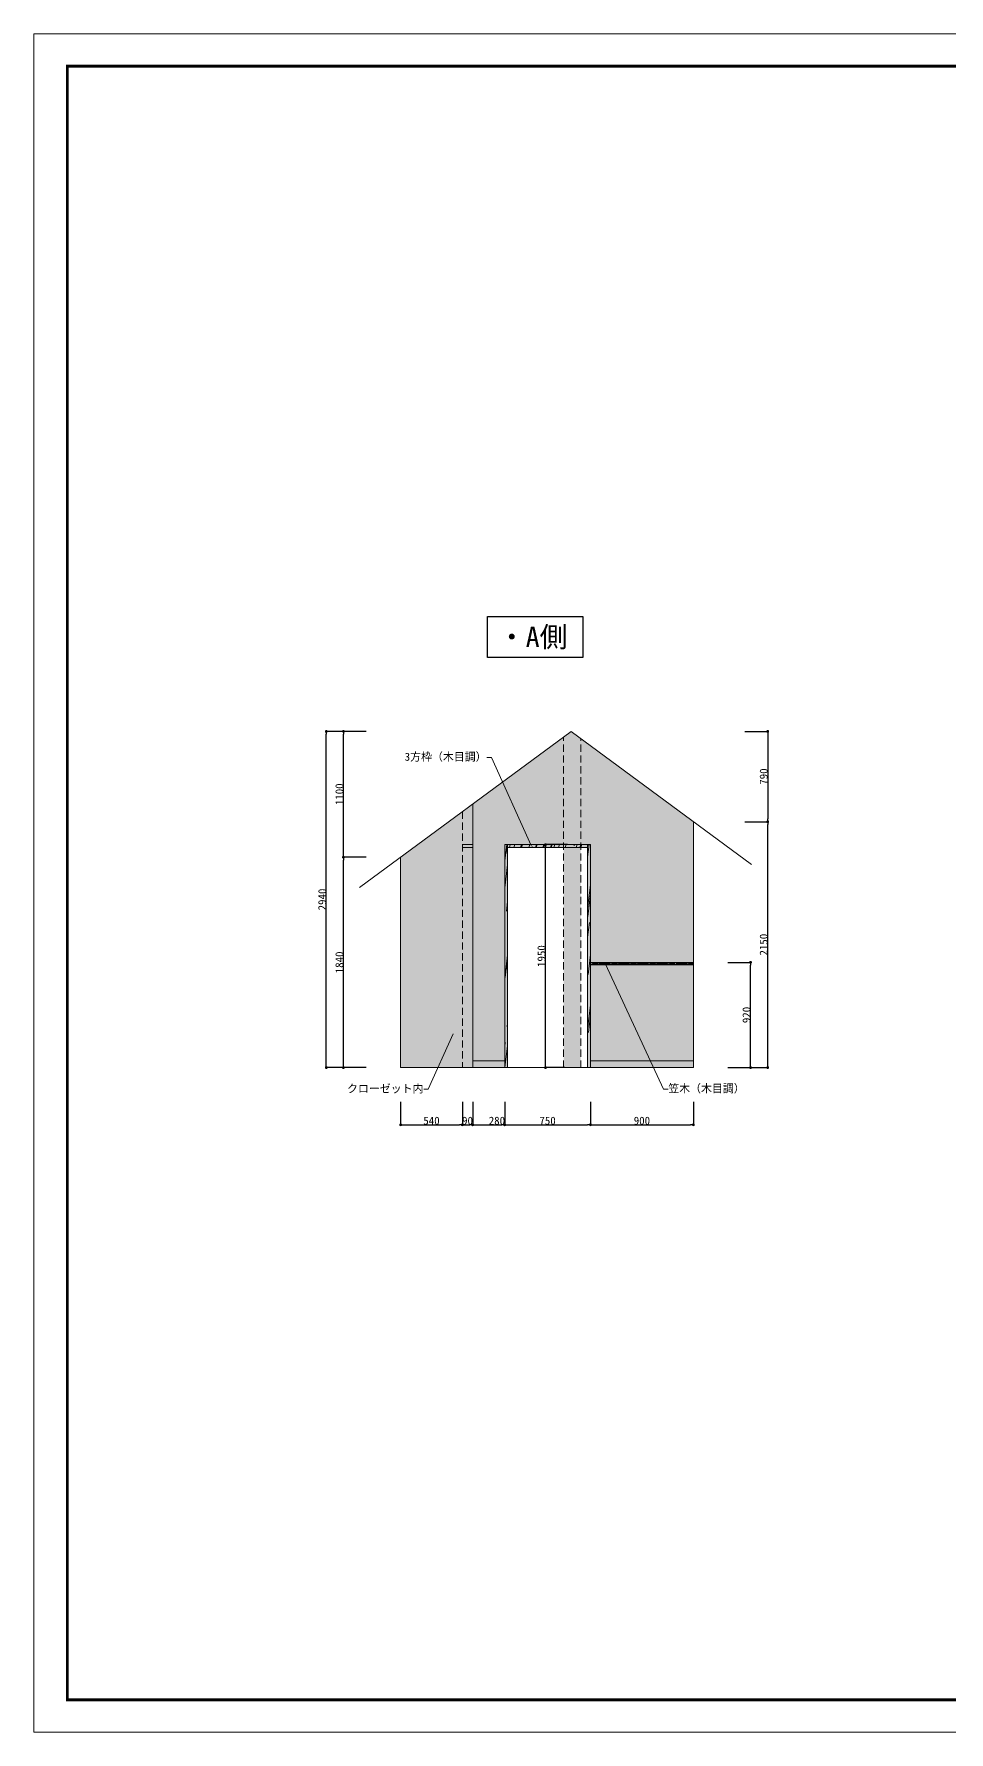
# Model space of a CAD drawing. Header units: millimetres. Extents: x 0 to 21037, y -32678 to 14850.
# Drawn here: x 0 to 8001, y -32678 to -17828 of the extents above; entities that cross this region are included whole.
import ezdxf
from ezdxf import colors
from ezdxf.entities.mleader import LeaderData, LeaderLine
from ezdxf.math import Vec2, Vec3

# ---------------------------------------------------------------- set-up
doc = ezdxf.new("R2010")
doc.units = ezdxf.units.MM
doc.linetypes.add('HIDDEN', pattern=[9.525, 6.35, -3.175])
doc.layers.get('0').update_dxf_attribs({"lineweight": 0})
for name, color, linetype, lineweight in [('002寸法', 7, 'Continuous', 0), ('01用紙枠', 7, 'Continuous', 5), ('展開', 7, 'Continuous', 9), ('展開建具用', 250, 'Continuous', 9)]:
    doc.layers.add(name, color=color, linetype=linetype, lineweight=lineweight)
doc.layers.add('文字', color=7, linetype='Continuous')
doc.styles.get("Standard").update_dxf_attribs({"font": 'MS Mincho.ttf'})
doc.styles.add('小岩', font='MS Mincho.ttf', dxfattribs={"height": 150})
doc.dimstyles.new('寸法', dxfattribs={"dimtxt": 70, "dimasz": 25, "dimexe": 1.5, "dimexo": 200, "dimtad": 1, "dimdec": 0, "dimtxsty": 'Standard', "dimblk": 'DOT', "dimcen": 2.5, "dimadec": 0, "dimazin": 0, "dimtfac": 1, "dimtdec": 0, "dimtmove": 0, "dimatfit": 3, "dimfxl": 200, "dimfxlon": 1, "dimarcsym": 0})

# ---------------------------------------------------------------- blocks, each defined once
blk = doc.blocks.new('_Dot')
at = {"color": 0, "linetype": 'ByBlock', "lineweight": -2}
blk.add_line((-0.5, 0), (-1, 0), dxfattribs=at)
at = {"color": 0, "linetype": 'ByBlock', "const_width": 0.5}
blk.add_lwpolyline([(-0.25, 0, 1), (0.25, 0, 1)], format="xyb", close=True, dxfattribs=at)
blk = doc.blocks.new('*D40')
at = {"layer": '002寸法', "color": 0, "lineweight": -2, "ltscale": 10, "transparency": 16777216}
for p, q in [((2906, -25027), (2705, -25027)), ((2706, -26842), (2706, -25052)), ((2906, -26867), (2705, -26867))]:
    blk.add_line(p, q, dxfattribs=at)
at = {"layer": 'Defpoints', "color": 0, "ltscale": 10, "transparency": 16777216}
for p in [(2706, -25027), (3206, -25027), (3206, -26867)]:
    blk.add_point(p, dxfattribs=at)
at = {"layer": '002寸法', "color": 0, "lineweight": -2, "ltscale": 10, "transparency": 16777216, "xscale": 25, "yscale": 25, "zscale": 25}
for p, rotation in [((2706, -25027), 90), ((2706, -26867), 270)]:
    blk.add_blockref('_Dot', p, dxfattribs=dict(at, rotation=rotation))
at = {"layer": '002寸法', "color": 0, "ltscale": 10, "transparency": 16777216, "insert": (2671, -25947), "char_height": 70, "attachment_point": 5, "rotation": 90}
blk.add_mtext('1840', dxfattribs=at)
blk = doc.blocks.new('*D41')
at = {"layer": '002寸法', "color": 0, "lineweight": -2, "ltscale": 10, "transparency": 16777216}
for p, q in [((2906, -23927), (2705, -23927)), ((2706, -25002), (2706, -23952)), ((2906, -25027), (2705, -25027))]:
    blk.add_line(p, q, dxfattribs=at)
at = {"layer": 'Defpoints', "color": 0, "ltscale": 10, "transparency": 16777216}
for p in [(2706, -23927), (4698, -23927), (3206, -25027)]:
    blk.add_point(p, dxfattribs=at)
at = {"layer": '002寸法', "color": 0, "lineweight": -2, "ltscale": 10, "transparency": 16777216, "xscale": 25, "yscale": 25, "zscale": 25}
for p, rotation in [((2706, -23927), 90), ((2706, -25027), 270)]:
    blk.add_blockref('_Dot', p, dxfattribs=dict(at, rotation=rotation))
at = {"layer": '002寸法', "color": 0, "ltscale": 10, "transparency": 16777216, "insert": (2671, -24477), "char_height": 70, "attachment_point": 5, "rotation": 90}
blk.add_mtext('1100', dxfattribs=at)
blk = doc.blocks.new('*D42')
at = {"layer": '002寸法', "color": 0, "lineweight": -2, "ltscale": 10, "transparency": 16777216}
for p, q in [((2756, -23927), (2555, -23927)), ((2556, -26842), (2556, -23952)), ((2756, -26867), (2555, -26867))]:
    blk.add_line(p, q, dxfattribs=at)
at = {"layer": 'Defpoints', "color": 0, "ltscale": 10, "transparency": 16777216}
for p in [(2556, -23927), (4698, -23927), (3206, -26867)]:
    blk.add_point(p, dxfattribs=at)
at = {"layer": '002寸法', "color": 0, "lineweight": -2, "ltscale": 10, "transparency": 16777216, "xscale": 25, "yscale": 25, "zscale": 25}
for p, rotation in [((2556, -23927), 90), ((2556, -26867), 270)]:
    blk.add_blockref('_Dot', p, dxfattribs=dict(at, rotation=rotation))
at = {"layer": '002寸法', "color": 0, "ltscale": 10, "transparency": 16777216, "insert": (2521, -25397), "char_height": 70, "attachment_point": 5, "rotation": 90}
blk.add_mtext('2940', dxfattribs=at)
blk = doc.blocks.new('*D59')
at = {"layer": '002寸法', "color": 0, "lineweight": -2, "ltscale": 10, "transparency": 16777216}
for p, q in [((3206, -27167), (3206, -27369)), ((3746, -27167), (3746, -27369)), ((3231, -27367), (3721, -27367))]:
    blk.add_line(p, q, dxfattribs=at)
at = {"layer": 'Defpoints', "color": 0, "ltscale": 10, "transparency": 16777216}
for p in [(3206, -26867), (3746, -26867), (3746, -27367)]:
    blk.add_point(p, dxfattribs=at)
at = {"layer": '002寸法', "color": 0, "lineweight": -2, "ltscale": 10, "transparency": 16777216, "xscale": 25, "yscale": 25, "zscale": 25, "rotation": 180}
blk.add_blockref('_Dot', (3206, -27367), dxfattribs=at)
at = {"layer": '002寸法', "color": 0, "lineweight": -2, "ltscale": 10, "transparency": 16777216, "xscale": 25, "yscale": 25, "zscale": 25}
blk.add_blockref('_Dot', (3746, -27367), dxfattribs=at)
at = {"layer": '002寸法', "color": 0, "ltscale": 10, "transparency": 16777216, "insert": (3476, -27332), "char_height": 70, "attachment_point": 5}
blk.add_mtext('540', dxfattribs=at)
blk = doc.blocks.new('*D60')
at = {"layer": '002寸法', "color": 0, "lineweight": -2, "ltscale": 10, "transparency": 16777216}
for p, q in [((3746, -27167), (3746, -27369)), ((3836, -27167), (3836, -27369)), ((3771, -27367), (3811, -27367))]:
    blk.add_line(p, q, dxfattribs=at)
at = {"layer": 'Defpoints', "color": 0, "ltscale": 10, "transparency": 16777216}
for p in [(3746, -26867), (3836, -26867), (3836, -27367)]:
    blk.add_point(p, dxfattribs=at)
at = {"layer": '002寸法', "color": 0, "lineweight": -2, "ltscale": 10, "transparency": 16777216, "xscale": 25, "yscale": 25, "zscale": 25, "rotation": 180}
blk.add_blockref('_Dot', (3746, -27367), dxfattribs=at)
at = {"layer": '002寸法', "color": 0, "lineweight": -2, "ltscale": 10, "transparency": 16777216, "xscale": 25, "yscale": 25, "zscale": 25}
blk.add_blockref('_Dot', (3836, -27367), dxfattribs=at)
at = {"layer": '002寸法', "color": 0, "ltscale": 10, "transparency": 16777216, "insert": (3791, -27332), "char_height": 70, "attachment_point": 5}
blk.add_mtext('90', dxfattribs=at)
blk = doc.blocks.new('*D61')
at = {"layer": '002寸法', "color": 0, "lineweight": -2, "ltscale": 10, "transparency": 16777216}
for p, q in [((3836, -27167), (3836, -27369)), ((4116, -27167), (4116, -27369)), ((3861, -27367), (4091, -27367))]:
    blk.add_line(p, q, dxfattribs=at)
at = {"layer": 'Defpoints', "color": 0, "ltscale": 10, "transparency": 16777216}
for p in [(3836, -26867), (4116, -26867), (4116, -27367)]:
    blk.add_point(p, dxfattribs=at)
at = {"layer": '002寸法', "color": 0, "lineweight": -2, "ltscale": 10, "transparency": 16777216, "xscale": 25, "yscale": 25, "zscale": 25, "rotation": 180}
blk.add_blockref('_Dot', (3836, -27367), dxfattribs=at)
at = {"layer": '002寸法', "color": 0, "lineweight": -2, "ltscale": 10, "transparency": 16777216, "xscale": 25, "yscale": 25, "zscale": 25}
blk.add_blockref('_Dot', (4116, -27367), dxfattribs=at)
at = {"layer": '002寸法', "color": 0, "ltscale": 10, "transparency": 16777216, "insert": (4048, -27332), "char_height": 70, "attachment_point": 5}
blk.add_mtext('280', dxfattribs=at)
blk = doc.blocks.new('*D62')
at = {"layer": '002寸法', "color": 0, "lineweight": -2, "ltscale": 10, "transparency": 16777216}
for p, q in [((4116, -27167), (4116, -27369)), ((4866, -27167), (4866, -27369)), ((4141, -27367), (4841, -27367))]:
    blk.add_line(p, q, dxfattribs=at)
at = {"layer": 'Defpoints', "color": 0, "ltscale": 10, "transparency": 16777216}
for p in [(4116, -26867), (4866, -26867), (4866, -27367)]:
    blk.add_point(p, dxfattribs=at)
at = {"layer": '002寸法', "color": 0, "lineweight": -2, "ltscale": 10, "transparency": 16777216, "xscale": 25, "yscale": 25, "zscale": 25, "rotation": 180}
blk.add_blockref('_Dot', (4116, -27367), dxfattribs=at)
at = {"layer": '002寸法', "color": 0, "lineweight": -2, "ltscale": 10, "transparency": 16777216, "xscale": 25, "yscale": 25, "zscale": 25}
blk.add_blockref('_Dot', (4866, -27367), dxfattribs=at)
at = {"layer": '002寸法', "color": 0, "ltscale": 10, "transparency": 16777216, "insert": (4491, -27332), "char_height": 70, "attachment_point": 5}
blk.add_mtext('750', dxfattribs=at)
blk = doc.blocks.new('*D63')
at = {"layer": '002寸法', "color": 0, "lineweight": -2, "ltscale": 10, "transparency": 16777216}
for p, q in [((4866, -27167), (4866, -27369)), ((5766, -27167), (5766, -27369)), ((4891, -27367), (5741, -27367))]:
    blk.add_line(p, q, dxfattribs=at)
at = {"layer": 'Defpoints', "color": 0, "ltscale": 10, "transparency": 16777216}
for p in [(4866, -26867), (5766, -26867), (5766, -27367)]:
    blk.add_point(p, dxfattribs=at)
at = {"layer": '002寸法', "color": 0, "lineweight": -2, "ltscale": 10, "transparency": 16777216, "xscale": 25, "yscale": 25, "zscale": 25, "rotation": 180}
blk.add_blockref('_Dot', (4866, -27367), dxfattribs=at)
at = {"layer": '002寸法', "color": 0, "lineweight": -2, "ltscale": 10, "transparency": 16777216, "xscale": 25, "yscale": 25, "zscale": 25}
blk.add_blockref('_Dot', (5766, -27367), dxfattribs=at)
at = {"layer": '002寸法', "color": 0, "ltscale": 10, "transparency": 16777216, "insert": (5316, -27332), "char_height": 70, "attachment_point": 5}
blk.add_mtext('900', dxfattribs=at)
blk = doc.blocks.new('*D64')
at = {"layer": '002寸法', "color": 0, "lineweight": -2, "ltscale": 10, "transparency": 16777216}
for p, q in [((6066, -25947), (6268, -25947)), ((6266, -26842), (6266, -25972)), ((6066, -26867), (6268, -26867))]:
    blk.add_line(p, q, dxfattribs=at)
at = {"layer": 'Defpoints', "color": 0, "ltscale": 10, "transparency": 16777216}
for p in [(5766, -25947), (6266, -25947), (5766, -26867)]:
    blk.add_point(p, dxfattribs=at)
at = {"layer": '002寸法', "color": 0, "lineweight": -2, "ltscale": 10, "transparency": 16777216, "xscale": 25, "yscale": 25, "zscale": 25}
for p, rotation in [((6266, -25947), 90), ((6266, -26867), 270)]:
    blk.add_blockref('_Dot', p, dxfattribs=dict(at, rotation=rotation))
at = {"layer": '002寸法', "color": 0, "ltscale": 10, "transparency": 16777216, "insert": (6231, -26407), "char_height": 70, "attachment_point": 5, "rotation": 90}
blk.add_mtext('920', dxfattribs=at)
blk = doc.blocks.new('*D65')
at = {"layer": '002寸法', "color": 0, "lineweight": -2, "ltscale": 10, "transparency": 16777216}
for p, q in [((6216, -24717), (6418, -24717)), ((6416, -26842), (6416, -24742)), ((6216, -26867), (6418, -26867))]:
    blk.add_line(p, q, dxfattribs=at)
at = {"layer": 'Defpoints', "color": 0, "ltscale": 10, "transparency": 16777216}
for p in [(5766, -24717), (6416, -24717), (5766, -26867)]:
    blk.add_point(p, dxfattribs=at)
at = {"layer": '002寸法', "color": 0, "lineweight": -2, "ltscale": 10, "transparency": 16777216, "xscale": 25, "yscale": 25, "zscale": 25}
for p, rotation in [((6416, -24717), 90), ((6416, -26867), 270)]:
    blk.add_blockref('_Dot', p, dxfattribs=dict(at, rotation=rotation))
at = {"layer": '002寸法', "color": 0, "ltscale": 10, "transparency": 16777216, "insert": (6381, -25792), "char_height": 70, "attachment_point": 5, "rotation": 90}
blk.add_mtext('2150', dxfattribs=at)
blk = doc.blocks.new('*D43')
at = {"layer": '002寸法', "color": 0, "lineweight": -2, "ltscale": 10, "transparency": 16777216}
for p, q in [((6216, -23927), (6418, -23927)), ((6416, -23952), (6416, -24692)), ((6216, -24717), (6418, -24717))]:
    blk.add_line(p, q, dxfattribs=at)
at = {"layer": 'Defpoints', "color": 0, "ltscale": 10, "transparency": 16777216}
for p in [(4698, -23927), (5766, -24717), (6416, -24717)]:
    blk.add_point(p, dxfattribs=at)
at = {"layer": '002寸法', "color": 0, "lineweight": -2, "ltscale": 10, "transparency": 16777216, "xscale": 25, "yscale": 25, "zscale": 25}
for p, rotation in [((6416, -23927), 90), ((6416, -24717), 270)]:
    blk.add_blockref('_Dot', p, dxfattribs=dict(at, rotation=rotation))
at = {"layer": '002寸法', "color": 0, "ltscale": 10, "transparency": 16777216, "insert": (6381, -24322), "char_height": 70, "attachment_point": 5, "rotation": 90}
blk.add_mtext('790', dxfattribs=at)
blk = doc.blocks.new('*D95')
at = {"layer": '002寸法', "color": 0, "lineweight": -2, "ltscale": 10, "transparency": 16777216}
for p, q in [((4666, -24917), (4472, -24917)), ((4473, -26842), (4473, -24942)), ((4641, -26867), (4472, -26867))]:
    blk.add_line(p, q, dxfattribs=at)
at = {"layer": 'Defpoints', "color": 0, "ltscale": 10, "transparency": 16777216}
for p in [(4473, -24917), (4866, -24917), (4841, -26867)]:
    blk.add_point(p, dxfattribs=at)
at = {"layer": '002寸法', "color": 0, "lineweight": -2, "ltscale": 10, "transparency": 16777216, "xscale": 25, "yscale": 25, "zscale": 25}
for p, rotation in [((4473, -24917), 90), ((4473, -26867), 270)]:
    blk.add_blockref('_Dot', p, dxfattribs=dict(at, rotation=rotation))
at = {"layer": '002寸法', "color": 0, "ltscale": 10, "transparency": 16777216, "insert": (4438, -25892), "char_height": 70, "attachment_point": 5, "rotation": 90}
blk.add_mtext('1950', dxfattribs=at)

msp = doc.modelspace()

# ---------------------------------------------------------------- hatches: boundary and pattern name
at = {"layer": '展開', "ltscale": 10, "true_color": 0xfffefa}
h = msp.add_hatch(color=7, dxfattribs=at)
h.dxf.hatch_style = 1
h.paths.add_polyline_path([(3746, -24628.9), (3206.4, -25026.7), (3206.4, -26867.2), (3746, -26867.2)])
h.paths.add_polyline_path([(3836, -24562.5), (3746, -24628.9), (3746, -24917.2), (3836, -24917.2)])
h.paths.add_polyline_path([(4631.4, -23976.1), (3836, -24562.5), (3836, -24917.2), (3836, -26807.2), (4116, -26807.2), (4116, -24917.2), (4631.4, -24917.2)])
h.paths.add_polyline_path([(4781.4, -23989), (4781.4, -24917.2), (4866, -24917.2), (4866, -25947.2), (5766.4, -25947.2), (5766.4, -24717)])
h.paths.add_polyline_path([(5766.4, -25967.2), (4866, -25967.2), (4866, -26807.2), (5766.4, -26807.2)])
h = msp.add_hatch(color=7, dxfattribs=at)
h.dxf.hatch_style = 1
h.paths.add_polyline_path([(4631.4, -24917.2), (4781.4, -24917.2), (4781.4, -23989), (4697.8, -23927.2), (4631.4, -23976.1)])
h.paths.add_polyline_path([(4631.4, -26867.2), (4781.4, -26867.2), (4781.4, -24942.2), (4631.4, -24942.2)])
at = {"layer": '展開', "ltscale": 10, "true_color": 0xf0c089, "transparency": 33554607}
h = msp.add_hatch(color=31, dxfattribs=at)
h.dxf.hatch_style = 1
h.paths.add_polyline_path([(3836, -24917.2), (3746, -24917.2), (3746, -24942.2), (3836, -24942.2)])
h.paths.add_polyline_path([(3836, -24942.2), (3746, -24942.2), (3746, -26867.2), (3836, -26867.2)])
h = msp.add_hatch(color=31, dxfattribs=at)
h.dxf.hatch_style = 1
h.paths.add_polyline_path([(4141, -24917.2), (4116, -24917.2), (4116, -26867.2), (4141, -26867.2)])
h.paths.add_polyline_path([(4841, -24917.2), (4141, -24917.2), (4141, -24942.2), (4841, -24942.2)])
h.paths.add_polyline_path([(4866, -24917.2), (4841, -24917.2), (4841, -24942.2), (4841, -26867.2), (4866, -26867.2)])
at = {"layer": '展開', "ltscale": 10, "true_color": 0x9c5e31, "transparency": 33554541}
h = msp.add_hatch(dxfattribs=at)
h.set_pattern_fill('AR-RROOF', color=25, scale=3.8, angle=83)
h.set_pattern_definition([(83, (-28006.21, -34262.54), (-69.92233, 222.52405), [1447.8, -193.04, 482.6, -96.52]), (83, (-28038.47, -34129.24), (-139.17757, -80.156), [289.56, -31.8516, 579.12, -72.39]), (83, (-28081.76, -34204.64), (-3.01966, 506.04398), [772.16, -135.128, 386.08, -96.52])])
h.paths.add_polyline_path([(4141, -24917.2), (4116, -24917.2), (4116, -26867.2), (4141, -26867.2)])
h.paths.add_polyline_path([(4841, -24917.2), (4141, -24917.2), (4141, -24942.2), (4841, -24942.2)])
h.paths.add_polyline_path([(4866, -24917.2), (4841, -24917.2), (4841, -26867.2), (4866, -26867.2)])
at = {"layer": '展開', "ltscale": 10, "true_color": 0xf0c089, "transparency": 33554607}
h = msp.add_hatch(color=31, dxfattribs=at)
h.dxf.hatch_style = 1
h.paths.add_polyline_path([(5766.4, -25947.2), (4866, -25947.2), (4866, -25967.2), (5766.4, -25967.2)])
at = {"layer": '展開', "ltscale": 10, "true_color": 0x9c5e31, "transparency": 33554687}
h = msp.add_hatch(dxfattribs=at)
h.set_pattern_fill('AR-RROOF', color=25, scale=0.46)
h.set_pattern_definition([(0, (-36500.327, -32435.773), (25.7048, 11.684), [175.26, -23.368, 58.42, -11.684]), (0, (-36484.787, -32429.931), (-11.684, 15.53972), [35.052, -3.85572, 70.104, -8.763]), (0, (-36494.485, -32425.8415), (60.7568, 7.82828), [93.472, -16.3576, 46.736, -11.684])])
h.paths.add_polyline_path([(5766.4, -25947.2), (4866, -25947.2), (4866, -25967.2), (5766.4, -25967.2)])
at = {"layer": '展開', "ltscale": 10, "true_color": 0xffffff}
h = msp.add_hatch(color=7, dxfattribs=at)
h.dxf.hatch_style = 1
h.paths.add_polyline_path([(4116, -26807.2), (3836, -26807.2), (3836, -26867.2), (4116, -26867.2)])
h.paths.add_polyline_path([(5766.4, -26807.2), (4866, -26807.2), (4866, -26867.2), (5766.4, -26867.2)])

# ---------------------------------------------------------------- linework, layer by layer
at = {"layer": '01用紙枠'}
msp.add_lwpolyline([(0, -17827.8), (0, -32677.8), (21000, -32677.8), (21000, -17827.8)], close=True, dxfattribs=at)
msp.add_lwpolyline([(0, -17827.8), (0, -32677.8), (21000, -32677.8), (21000, -17827.8)], close=True, dxfattribs=at)
at = {"layer": '01用紙枠', "const_width": 25}
msp.add_lwpolyline([(291.8, -32396.5), (20708.2, -32396.5), (20708.2, -18109.1), (291.8, -18109.1)], close=True, dxfattribs=at)
msp.add_lwpolyline([(291.8, -32396.5), (20708.2, -32396.5), (20708.2, -18109.1), (291.8, -18109.1)], close=True, dxfattribs=at)
msp.add_lwpolyline([(291.8, -32396.5), (20708.2, -32396.5), (20708.2, -18109.1), (291.8, -18109.1)], close=True, dxfattribs=at)
at = {"layer": '01用紙枠', "lineweight": 5, "const_width": 25}
msp.add_lwpolyline([(291.8, -32396.5), (20708.2, -32396.5), (20708.2, -18109.1), (291.8, -18109.1)], close=True, dxfattribs=at)
msp.add_lwpolyline([(291.8, -32396.5), (20708.2, -32396.5), (20708.2, -18109.1), (291.8, -18109.1)], close=True, dxfattribs=at)
at = {"layer": '展開建具用', "ltscale": 10}
for p, q in [((2846.2, -25292.2), (4697.8, -23927.2)), ((6273.4, -25091.7), (4697.8, -23927.2)), ((3836, -24562.5), (3836, -26867.2)), ((5766.4, -26867.2), (5766.4, -24717)), ((3836, -24917.2), (3746, -24917.2)), ((3836, -24942.2), (3746, -24942.2)), ((4116, -26867.2), (4116, -24917.2)), ((4116, -24917.2), (4866, -24917.2)), ((4141, -26867.2), (4141, -24917.2)), ((4141, -24942.2), (4841, -24942.2)), ((4841, -24917.2), (4841, -26867.2)), ((4866, -24917.2), (4866, -26867.2)), ((3206.4, -26867.2), (3206.4, -25026.7)), ((5766.4, -25947.2), (4865, -25947.2)), ((5766.4, -25967.2), (4865, -25967.2)), ((5766.4, -26867.2), (3206.4, -26867.2)), ((4116, -26807.2), (3836, -26807.2)), ((5766.4, -26807.2), (4866, -26807.2)), ((4866, -26867.2), (4866, -26807.2))]:
    msp.add_line(p, q, dxfattribs=at)
at = {"layer": '展開建具用', "linetype": 'HIDDEN', "ltscale": 10}
for p, q in [((4631.4, -26867.2), (4631.4, -23976.1)), ((4781.4, -26867.2), (4781.4, -23988.9)), ((3746, -24628.9), (3746, -26867.2))]:
    msp.add_line(p, q, dxfattribs=at)

# ---------------------------------------------------------------- texts
at = {"layer": '文字', "ltscale": 10, "insert": (4055.9, -23011.5), "char_height": 178.79, "attachment_point": 1, "style": '小岩', "bg_fill": 16, "box_fill_scale": 1.5, "bg_fill_color": 256, "bg_fill_transparency": 0}
msp.add_mtext_dynamic_manual_height_columns('・A側', width=653.069, gutter_width=893.9, heights=[0], dxfattribs=at)

# ---------------------------------------------------------------- dimensions: what is measured, and where the dimension line sits
at = {"layer": '002寸法', "ltscale": 10}
for base, p1, p2, picture, middle in [((2556.4, -23927.2), (3206.4, -26867.2), (4697.8, -23927.2), '*D42', (2520.8, -25397.2)), ((2706.4103, -23927.1972), (3206.4103, -25026.7026), (4697.774, -23927.1972), '*D41', (2670.7853, -24476.9499)), ((6416.4, -24717), (4697.8, -23927.2), (5766.4, -24717), '*D43', (6380.8, -24322.1)), ((6416.4, -24717), (5766.4, -26867.2), (5766.4, -24717), '*D65', (6380.8, -25792.1)), ((4473.5, -24917.2), (4841, -26867.2), (4866, -24917.2), '*D95', (4437.9, -25892.2)), ((2706.4103, -25026.7026), (3206.4103, -26867.1972), (3206.4103, -25026.7026), '*D40', (2670.7853, -25946.9499)), ((6266.4, -25947.2), (5766.4, -26867.2), (5766.4, -25947.2), '*D64', (6230.8, -26407.2))]:
    dim = msp.add_linear_dim(base=base, p1=p1, p2=p2, angle=90, dimstyle='寸法', dxfattribs=at)
    dim.commit()
    dim.dimension.update_dxf_attribs({"geometry": picture, "text_midpoint": middle})
for base, p1, p2, picture, middle in [((3746, -27367.2), (3206.4, -26867.2), (3746, -26867.2), '*D59', (3476.2, -27331.6)), ((4866, -27367.2), (4116, -26867.2), (4866, -26867.2), '*D62', (4491, -27331.6)), ((5766.4, -27367.2), (4866, -26867.2), (5766.4, -26867.2), '*D63', (5316.2, -27331.6))]:
    dim = msp.add_linear_dim(base=base, p1=p1, p2=p2, dimstyle='寸法', dxfattribs=at)
    dim.commit()
    dim.dimension.update_dxf_attribs({"geometry": picture, "text_midpoint": middle})
for base, p1, p2, picture, middle in [((3836, -27367.2), (3746, -26867.2), (3836, -26867.2), '*D60', (3791, -27367.2)), ((4116, -27367.2), (3836, -26867.2), (4116, -26867.2), '*D61', (4047.9, -27367.2))]:
    dim = msp.add_linear_dim(base=base, p1=p1, p2=p2, dimstyle='寸法', dxfattribs=at)
    dim.commit()
    dim.dimension.update_dxf_attribs({"geometry": picture, "text_midpoint": middle, "dimtype": 160})

# ---------------------------------------------------------------- leaders
at = {"layer": '文字', "ltscale": 10}
ml = msp.add_multileader_mtext('Standard', dxfattribs=at)
ml.set_content('3方枠（木目調）', color=256)
ml.set_leader_properties(lineweight=0)
ml.build(insert=Vec2(0, 0))
ctx = ml.context
ctx.base_point, ctx.char_height, ctx.plane_origin = Vec3(3266.4, -24154.9), 70, Vec3(2703.2, -24806.8)
ctx.text_align_type = 2
notes = []
notes.append((ctx, [(1, (1, 1, 0), (3999.4, -24154.9), (-1, 0), 39.8, [(0, [(4348.4, -24929.4)], 0, [])])]))
ctx.mtext.insert, ctx.mtext.width, ctx.mtext.alignment, ctx.mtext.flow_direction = Vec3(3957.6, -24113.7), 721.062, 3, 5
ml = msp.add_multileader_mtext('Standard', dxfattribs=at)
ml.set_content('笠木（木目調）', color=256)
ml.set_leader_properties(lineweight=0)
ml.build(insert=Vec2(0, 0))
ctx = ml.context
ctx.base_point, ctx.char_height, ctx.plane_origin = Vec3(5544.1, -27055), 70, Vec3(6800.5, -26403)
notes.append((ctx, [(1, (1, 1, 0), (5504.3, -27055), (1, 0), 39.8, [(0, [(4996.8, -25959.7)], 0, [])])]))
ctx.mtext.insert, ctx.mtext.width, ctx.mtext.flow_direction = Vec3(5546.1, -27014.4), 680.161, 5
ml = msp.add_multileader_mtext('Standard', dxfattribs=at)
ml.set_content('クローゼット内', color=256)
ml.set_leader_properties(lineweight=0)
ml.build(insert=Vec2(0, 0))
ctx = ml.context
ctx.base_point, ctx.char_height, ctx.plane_origin = Vec3(2708.5, -27055), 70, Vec3(2151.4, -26403)
ctx.text_align_type = 2
notes.append((ctx, [(1, (1, 1, 0), (3447.6, -27055), (-1, 0), 39.8, [(0, [(3666.3, -26568.7)], 0, [])])]))
ctx.mtext.insert, ctx.mtext.width, ctx.mtext.alignment, ctx.mtext.flow_direction = Vec3(3405.7, -27016), 703.793, 3, 5
for ctx, leaders in notes:
    for number, flags, end, landing, length, lines in leaders:
        leader = LeaderData()
        leader.index, (leader.has_last_leader_line, leader.has_dogleg_vector, leader.attachment_direction) = number, flags
        leader.last_leader_point, leader.dogleg_vector, leader.dogleg_length = Vec3(end), Vec3(landing), length
        for number, points, colour, breaks in lines:
            line = LeaderLine()
            line.index, line.vertices, line.color, line.breaks = number, Vec3.list(points), colors.encode_raw_color(colour), breaks
            leader.lines.append(line)
        ctx.leaders.append(leader)

doc.saveas('drawing.dxf')
